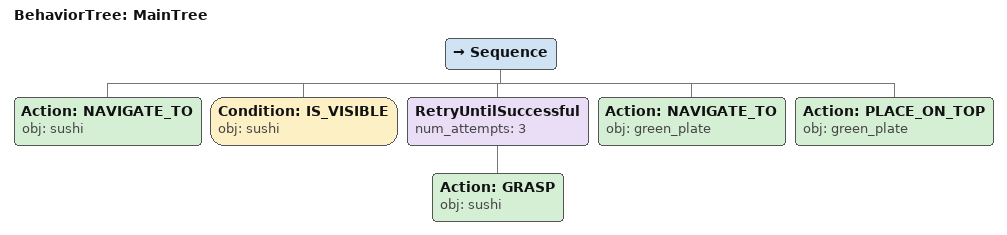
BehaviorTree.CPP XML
<root main_tree_to_execute="MainTree">
  <BehaviorTree ID="MainTree">
    <Sequence>
      <!-- Navigate to sushi -->
      <Action ID="NAVIGATE_TO" obj="sushi" />
      <!-- Check sushi is visible before GRASP -->
      <Condition ID="IS_VISIBLE" obj="sushi" />
      <!-- Retry GRASP sushi up to 3 attempts -->
      <RetryUntilSuccessful num_attempts="3">
        <!-- Grasp sushi -->
        <Action ID="GRASP" obj="sushi" />
      </RetryUntilSuccessful>
      <!-- Navigate to green_plate -->
      <Action ID="NAVIGATE_TO" obj="green_plate" />
      <!-- Place on green_plate -->
      <Action ID="PLACE_ON_TOP" obj="green_plate" />
    </Sequence>
  </BehaviorTree>
</root>
